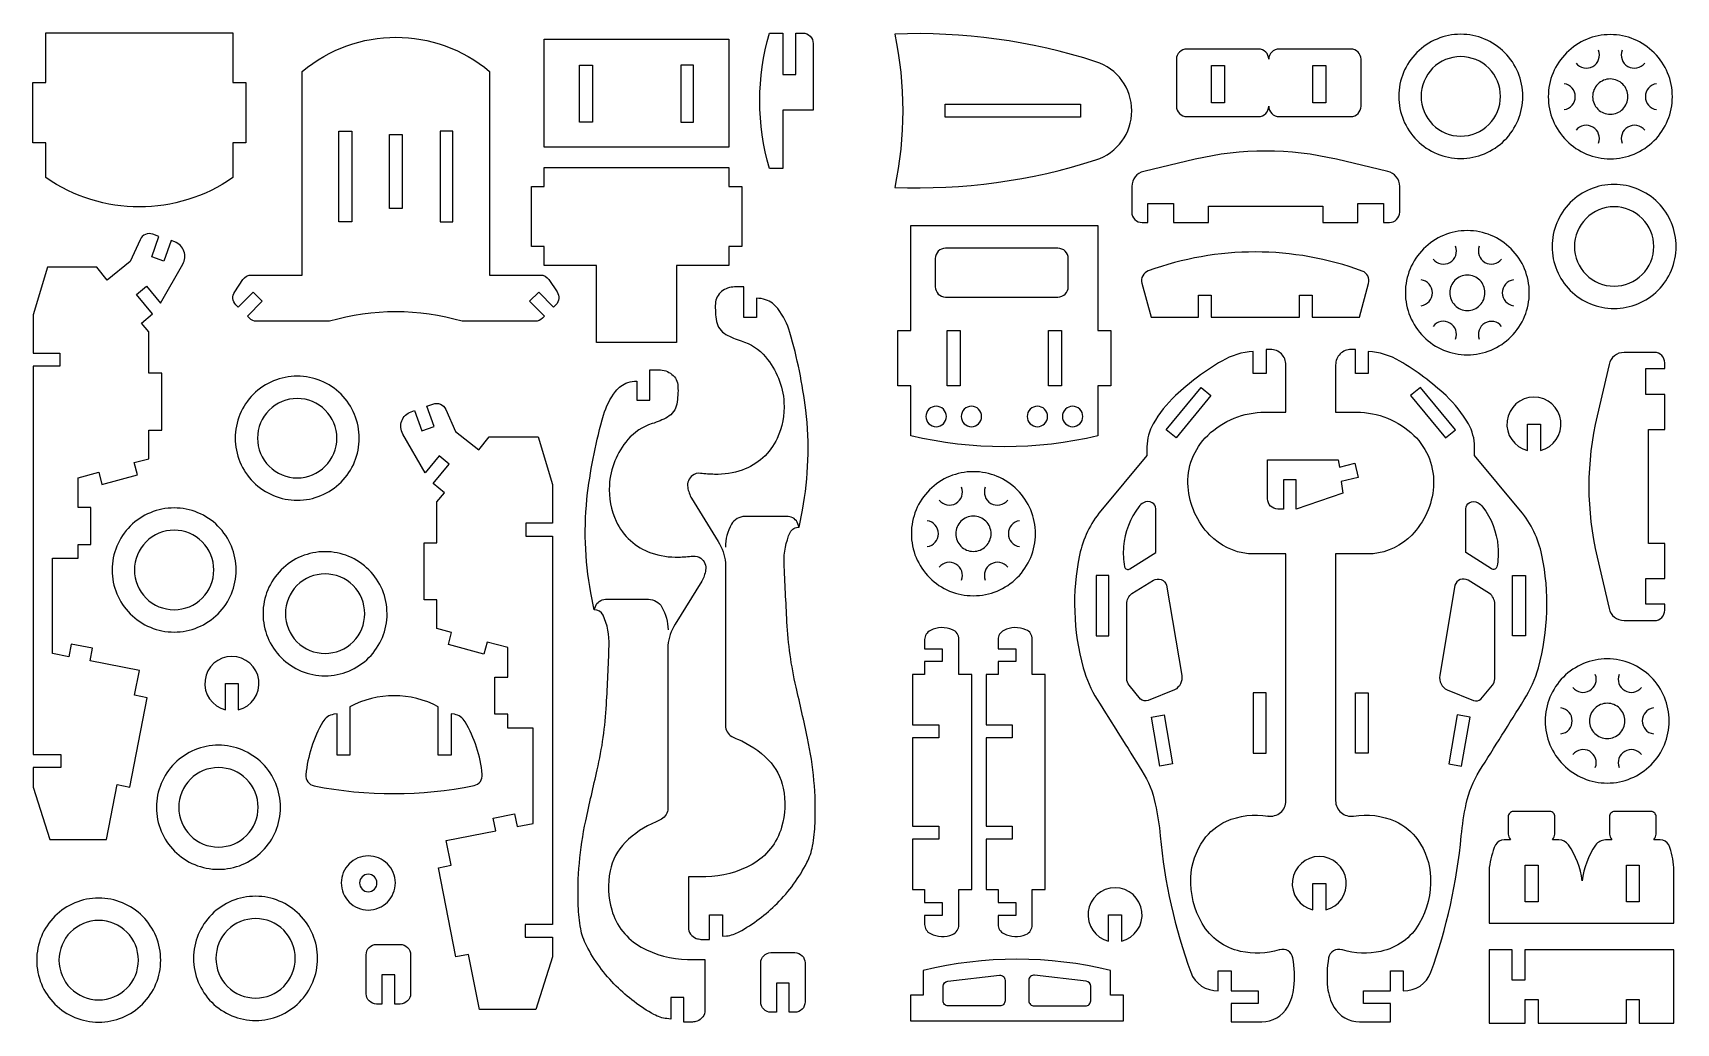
# Model space of a CAD drawing. Extents: x 3304 to 4835, y 988 to 1910.
import ezdxf

# ---------------------------------------------------------------- set-up
doc = ezdxf.new("R2010")
doc.units = 0
doc.header["$MEASUREMENT"] = 0
doc.layers.add('KONTUR', color=20, linetype='CONTINUOUS')

msp = doc.modelspace()

# ---------------------------------------------------------------- linework, layer by layer
at = {"layer": 'KONTUR'}
for points in [[(3490, 1807.9), (3490, 1775.5, -0.314585), (3315.6, 1775.5), (3315.6, 1807.9), (3303.6, 1807.9), (3303.6, 1864), (3315.6, 1864), (3315.6, 1910.1), (3490, 1910.1), (3490, 1864), (3502, 1864), (3502, 1807.9)], [(3554.6, 1874.3, -0.363785), (3729.1, 1874.3), (3729.1, 1684.7), (3776.4, 1684.7, -0.249349), (3784.4, 1680.4), (3792, 1669.1, -0.359015), (3790.9, 1656.9), (3788.8, 1654.8), (3774.9, 1668.7), (3766.4, 1660.2), (3780.3, 1646.3), (3778.4, 1644.5, -0.198912), (3771.6, 1641.6), (3703.5, 1641.6, 0.143549), (3580.1, 1641.6), (3512, 1641.6, -0.198912), (3505.3, 1644.5), (3503.4, 1646.3), (3517.3, 1660.2), (3508.8, 1668.7), (3494.9, 1654.8), (3492.8, 1656.9, -0.359015), (3491.6, 1669.1), (3499.3, 1680.4, -0.249349), (3507.3, 1684.7), (3554.6, 1684.7)], [(4030.6, 1838.3), (4002.4, 1838.3), (4002.4, 1783.9), (3990, 1783.9, -0.144164), (3990, 1909.9), (4002.4, 1909.9), (4002.4, 1871.4), (4014.4, 1871.4), (4014.4, 1909.9), (4021, 1909.9, -0.414214), (4030.6, 1900.3)], [(4294.1, 1883.3, 0.087697), (4106.6, 1909, -0.105277), (4106.6, 1766.3, 0.087697), (4294.1, 1791.9, 0.729031)], [(4634, 1908.8, 0.414214), (4576.2, 1851, 0.414214), (4634, 1793.2, 0.414214), (4691.8, 1851, 0.414214)], [(4773.4, 1908.5, 0.414214), (4715.6, 1850.7, 0.414214), (4773.4, 1792.9, 0.414214), (4831.2, 1850.7, 0.414214)], [(4445.5, 1895.1), (4378.7, 1895.1, 0.414214), (4369.1, 1885.5), (4369.1, 1841.8, 0.414214), (4378.7, 1832.2), (4445.5, 1832.2, 0.414214), (4455.1, 1841.8, 0.414214), (4464.7, 1832.2), (4531.5, 1832.2, 0.414214), (4541.1, 1841.8), (4541.1, 1885.5, 0.414214), (4531.5, 1895.1), (4464.7, 1895.1, 0.414214), (4455.1, 1885.5, 0.414214)], [(4634, 1888, 0.414214), (4597, 1851, 0.414214), (4634, 1814, 0.414214), (4671, 1851, 0.414214)], [(4773.4, 1867.2, 0.414214), (4756.9, 1850.7, 0.414214), (4773.4, 1834.3, 0.414214), (4789.8, 1850.7, 0.414214)], [(4399.1, 1733.6), (4399.1, 1748.7), (4505.4, 1748.7), (4505.4, 1733.6), (4538.1, 1733.6), (4538.1, 1751.3), (4562.1, 1751.3), (4562.1, 1733.6), (4567.5, 1733.6, 0.414214), (4577.1, 1743.2), (4577.1, 1767.2, 0.348142), (4566, 1781.2), (4518.1, 1792.4, 0.115875), (4386.4, 1792.4), (4338.6, 1781.2, 0.348142), (4327.5, 1767.2), (4327.5, 1743.2, 0.414214), (4337.1, 1733.6), (4342.5, 1733.6), (4342.5, 1751.3), (4366.5, 1751.3), (4366.5, 1733.6)], [(4776.9, 1769, 0.414214), (4719.1, 1711.2, 0.414214), (4776.9, 1653.5, 0.414214), (4834.7, 1711.2, 0.414214)], [(4776.9, 1748.2, 0.414214), (4739.9, 1711.2, 0.414214), (4776.9, 1674.3, 0.414214), (4813.9, 1711.2, 0.414214)], [(4121.6, 1581.6), (4109.6, 1581.6), (4109.6, 1632.9), (4121.6, 1632.9), (4121.6, 1730.7), (4296, 1730.7), (4296, 1632.9), (4308, 1632.9), (4308, 1581.6), (4296, 1581.6), (4296, 1535, -0.117382), (4121.6, 1535)], [(3411.6, 1631.7), (3404.7, 1640), (3415.1, 1648.6), (3400.2, 1666.7), (3409.5, 1674.3), (3422.5, 1658.6), (3443.3, 1694.8, 0.468854), (3435.7, 1715.5), (3432.3, 1716.7), (3425.6, 1697.7), (3414.3, 1701.7), (3421, 1720.7), (3415.4, 1722.7, 0.39067), (3403.4, 1717.6), (3394.3, 1697.2), (3372.7, 1680), (3363.1, 1692.1), (3317.3, 1692.1), (3303.9, 1647.7), (3303.9, 1611.8), (3328.7, 1611.8), (3328.7, 1599.8), (3303.9, 1599.8), (3303.9, 1238.2), (3329.5, 1238.2), (3329.5, 1226.2), (3303.9, 1226.2), (3303.9, 1208), (3319.5, 1159), (3372.1, 1159), (3382.1, 1210.3), (3393.9, 1208), (3410.1, 1291.1), (3398.3, 1293.4), (3402.8, 1316.4), (3356.8, 1325.4), (3359.1, 1337.2), (3339.3, 1341.1), (3337, 1329.3), (3322, 1332.3), (3322, 1421), (3345.7, 1421), (3345.7, 1433.9), (3357.7, 1433.9), (3357.7, 1468.4), (3345.7, 1468.4), (3345.7, 1496), (3364.9, 1501.1), (3367.9, 1489.8), (3401, 1498.7), (3398, 1510), (3411.6, 1513.6), (3411.6, 1540.3), (3423.6, 1540.3), (3423.6, 1593.4), (3411.6, 1593.4)], [(4640.2, 1726, 0.414214), (4582.4, 1668.2, 0.414214), (4640.2, 1610.4, 0.414214), (4697.9, 1668.2, 0.414214)], [(4144.4, 1700), (4144.4, 1673.8, 0.414214), (4154, 1664.2), (4258.7, 1664.2, 0.414214), (4268.3, 1673.8), (4268.3, 1700, 0.414214), (4258.7, 1709.6), (4154, 1709.6, 0.414214)], [(4401.5, 1665.9), (4401.5, 1645.3), (4483.7, 1645.3), (4483.7, 1665.9), (4495.7, 1665.9), (4495.7, 1645.3), (4539.8, 1645.3), (4548.2, 1676.9, 0.388162), (4542.3, 1688.4, 0.177336), (4342.9, 1688.5, 0.388469), (4336.9, 1677), (4345.4, 1645.3), (4389.5, 1645.3), (4389.5, 1665.9)], [(4640.2, 1684.6, 0.414214), (4623.7, 1668.2, 0.414214), (4640.2, 1651.7, 0.414214), (4656.6, 1668.2, 0.414214)], [(3977.9, 1663), (3977.9, 1645.2), (3965.9, 1645.2), (3965.9, 1673.6), (3957.4, 1673.6, 0.170585), (3945.2, 1669.3, 0.214725), (3939.5, 1658.2, 0.056561), (3940.6, 1641.5, 0.22603), (3949.3, 1629.4, 0.051077), (3963.5, 1623.4, -0.141384), (3986.3, 1608.4, -0.163721), (4003.4, 1566, -0.124828), (3997, 1532.5, -0.201344), (3964.6, 1503.1, -0.09322), (3938.7, 1499.1, -0.020014), (3925.6, 1500, 0.189668), (3918.1, 1498.1, 0.283702), (3913.7, 1487, 0.082397), (3917.3, 1476.8), (3942.1, 1436.6, -0.113068), (3948.9, 1416.8), (3948.9, 1265.2, 0.267949), (3954.7, 1255.1, 0.035231), (3960, 1252.6, -0.103492), (3988.8, 1233.3, -0.145976), (4002.7, 1206.9, -0.119038), (4001.2, 1170.7, -0.198627), (3973.7, 1136, -0.123892), (3930.5, 1124.5, -0.007636), (3914.4, 1124.5), (3914.4, 1077.4, 0.322139), (3921.7, 1067.1, 0.059966), (3926, 1066.2), (3934.1, 1066.2), (3934.1, 1089), (3946.1, 1089), (3946.1, 1069), (3949.9, 1069.4, 0.098643), (3961.8, 1073.2, 0.069217), (3997, 1099.7, 0.077936), (4024.8, 1137.6, 0.074389), (4030.1, 1153.1, 0.035977), (4032.4, 1174.3, 0.062223), (4025.4, 1253.4, 0.003891), (4014.7, 1301.1, -0.043804), (4006.2, 1361.7, -0.003361), (4003.6, 1416.6, -0.117025), (4009.2, 1445.1, -0.320667), (4017.6, 1449.9), (4020.6, 1465.9, 0.076866), (4023.7, 1558.9, 0.040761), (4008.9, 1631.2, 0.092011), (3997.7, 1653.4, 0.147158), (3986.3, 1661.7, 0.08756)], [(4445.2, 1018.4), (4445.2, 1006.4), (4420, 1006.4), (4420, 989.4), (4448.7, 989.4, 0.267949), (4472.6, 1003.2, 0.10486), (4478.5, 1021.4, 0.070665), (4477.6, 1049, 0.450228), (4465.3, 1056.5, -0.00335), (4464.8, 1056.4, -0.124272), (4428.8, 1055, -0.211895), (4393.1, 1080.9, -0.142289), (4382.5, 1123.7, -0.144595), (4394.5, 1158.8, -0.136954), (4415.6, 1176.1, -0.143834), (4454.5, 1181), (4454.4, 1181, 0.461683), (4471.1, 1195.2), (4471.1, 1425.2), (4436.1, 1425.2, -0.176643), (4400.2, 1442.5, -0.176718), (4379.9, 1487.5, -0.22231), (4398.2, 1535.4, -0.19476), (4451.6, 1557), (4471.1, 1557), (4471.1, 1601, 0.414214), (4456.7, 1615.4), (4452.7, 1615.4), (4452.7, 1592.9), (4440.7, 1592.9), (4440.7, 1613.6, 0.114142), (4411.3, 1604.6, 0.057125), (4368.2, 1572.4, 0.073046), (4347.4, 1546.1, 0.131652), (4341.6, 1524.6), (4341.6, 1516.7), (4298.7, 1465.1, 0.122774), (4278.9, 1424, 0.119155), (4282.2, 1319, 0.073532), (4295.3, 1289.4, -0.000371), (4337, 1223, -0.088308), (4349.4, 1192.4, -0.029161), (4354, 1162.6, 0.064062), (4382.4, 1035.5, 0.327869), (4408, 1018.4), (4408, 1036.8), (4420, 1036.8), (4420, 1018.4)], [(4543.3, 1018.4), (4568.5, 1018.4), (4568.5, 1036.8), (4580.5, 1036.8), (4580.5, 1018.4, 0.327869), (4606.1, 1035.5, 0.064062), (4634.5, 1162.6, -0.029161), (4639.1, 1192.4, -0.088308), (4651.5, 1223, -0.000371), (4693.2, 1289.4, 0.073532), (4706.3, 1319, 0.119155), (4709.6, 1424, 0.122774), (4689.8, 1465.1), (4646.9, 1516.7), (4646.9, 1524.6, 0.131652), (4641.1, 1546.1, 0.073046), (4620.3, 1572.4, 0.057125), (4577.2, 1604.6, 0.114142), (4547.8, 1613.6), (4547.8, 1592.9), (4535.8, 1592.9), (4535.8, 1615.4), (4531.8, 1615.4, 0.414214), (4517.4, 1601), (4517.4, 1557), (4536.9, 1557, -0.19476), (4590.3, 1535.4, -0.22231), (4608.6, 1487.5, -0.176718), (4588.3, 1442.5, -0.176643), (4552.4, 1425.2), (4517.4, 1425.2), (4517.4, 1195.2, 0.461683), (4534.1, 1181), (4534, 1181, -0.143834), (4572.9, 1176.1, -0.136954), (4594, 1158.8, -0.144595), (4605.9, 1123.7, -0.142289), (4595.3, 1080.9, -0.211895), (4559.7, 1055, -0.124272), (4523.7, 1056.4, -0.00335), (4523.2, 1056.5, 0.450228), (4510.9, 1049, 0.070665), (4510, 1021.4, 0.10486), (4515.9, 1003.2, 0.267949), (4539.8, 989.4), (4568.5, 989.4), (4568.5, 1006.4), (4543.3, 1006.4)], [(4824.1, 1434.7), (4809, 1434.7), (4809, 1541), (4824.1, 1541), (4824.1, 1573.6), (4806.4, 1573.6), (4806.4, 1597.6), (4824.1, 1597.6), (4824.1, 1603, 0.414214), (4814.5, 1612.6), (4786.2, 1612.6, 0.348142), (4772.2, 1601.5), (4761, 1553.7, 0.115875), (4761, 1422), (4772.2, 1374.2, 0.348142), (4786.2, 1363), (4814.5, 1363, 0.414214), (4824.1, 1372.6), (4824.1, 1378.1), (4806.4, 1378.1), (4806.4, 1402.1), (4824.1, 1402.1)], [(3866.3, 1586), (3866.3, 1568.2), (3878.3, 1568.2), (3878.3, 1596.5), (3886.7, 1596.5, -0.170585), (3899, 1592.2, -0.214725), (3904.6, 1581.2, -0.056561), (3903.5, 1564.5, -0.22603), (3894.9, 1552.4, -0.051077), (3880.6, 1546.3, 0.141384), (3857.9, 1531.4, 0.163721), (3840.7, 1488.9, 0.124828), (3847.1, 1455.4, 0.201344), (3879.5, 1426, 0.09322), (3905.4, 1422.1, 0.020014), (3918.6, 1423, -0.189668), (3926, 1421, -0.283702), (3930.4, 1410, -0.082397), (3926.9, 1399.7), (3902, 1359.6, 0.113068), (3895.2, 1339.8), (3895.2, 1188.1, -0.267949), (3889.4, 1178.1, -0.035231), (3884.2, 1175.5, 0.103492), (3855.4, 1156.3, 0.145976), (3841.4, 1129.9, 0.119038), (3842.9, 1093.6, 0.198627), (3870.4, 1059, 0.123892), (3913.6, 1047.4, 0.007636), (3929.8, 1047.4), (3929.8, 1000.3, -0.322139), (3922.4, 990.1, -0.059966), (3918.1, 989.2), (3910, 989.2), (3910, 1011.9), (3898, 1011.9), (3898, 992), (3894.2, 992.4, -0.098643), (3882.3, 996.2, -0.069217), (3847.1, 1022.7, -0.077936), (3819.3, 1060.6, -0.074389), (3814, 1076, -0.035977), (3811.7, 1097.3, -0.062223), (3818.7, 1176.4, -0.003891), (3829.4, 1224.1, 0.043804), (3838, 1284.7, 0.003361), (3840.5, 1339.6, 0.117025), (3834.9, 1368.1, 0.320667), (3826.6, 1372.9), (3823.5, 1388.9, -0.076866), (3820.5, 1481.8, -0.040761), (3835.3, 1554.2, -0.092011), (3846.4, 1576.3, -0.147158), (3857.9, 1584.6, -0.08756)], [(3549.9, 1590.5, 0.414214), (3492.1, 1532.8, 0.414214), (3549.9, 1475, 0.414214), (3607.7, 1532.8, 0.414214)], [(3549.9, 1569.7, 0.414214), (3512.9, 1532.8, 0.414214), (3549.9, 1495.8, 0.414214), (3586.9, 1532.8, 0.414214)], [(3680.1, 1473.6), (3687, 1481.9), (3676.6, 1490.5), (3691.5, 1508.6), (3682.2, 1516.2), (3669.2, 1500.5), (3648.3, 1536.6, -0.468854), (3656, 1557.4), (3659.3, 1558.6), (3666.1, 1539.6), (3677.4, 1543.6), (3670.7, 1562.6), (3676.3, 1564.6, -0.39067), (3688.3, 1559.5), (3697.4, 1539.1), (3719, 1521.9), (3728.6, 1533.9), (3774.4, 1533.9), (3787.8, 1489.6), (3787.8, 1453.7), (3763, 1453.7), (3763, 1441.7), (3787.8, 1441.7), (3787.8, 1080.1), (3762.2, 1080.1), (3762.2, 1068.1), (3787.8, 1068.1), (3787.8, 1049.9), (3772.2, 1000.9), (3719.6, 1000.9), (3709.6, 1052.2), (3697.8, 1049.9), (3681.6, 1132.9), (3693.4, 1135.2), (3688.8, 1158.3), (3734.9, 1167.3), (3732.5, 1179.1), (3752.4, 1183), (3754.7, 1171.2), (3769.7, 1174.2), (3769.7, 1262.9), (3746, 1262.9), (3746, 1275.8), (3734, 1275.8), (3734, 1310.2), (3746, 1310.2), (3746, 1337.9), (3726.8, 1343), (3723.8, 1331.7), (3690.7, 1340.6), (3693.7, 1351.9), (3680.1, 1355.5), (3680.1, 1382.2), (3668.1, 1382.2), (3668.1, 1435.3), (3680.1, 1435.3)], [(4145.2, 1562.5, 0.414214), (4135.7, 1553, 0.414214), (4145.2, 1543.5, 0.414214), (4154.7, 1553, 0.414214)], [(4178.1, 1562.5, 0.414214), (4168.6, 1553, 0.414214), (4178.1, 1543.5, 0.414214), (4187.6, 1553, 0.414214)], [(4239.5, 1562.5, 0.414214), (4230, 1553, 0.414214), (4239.5, 1543.5, 0.414214), (4249, 1553, 0.414214)], [(4272.4, 1562.5, 0.414214), (4262.9, 1553, 0.414214), (4272.4, 1543.5, 0.414214), (4281.9, 1553, 0.414214)], [(4708.2, 1545.8), (4708.2, 1521.3, 0.886477), (4702.2, 1571, 0.886477), (4696.2, 1521.3), (4696.2, 1545.8)], [(4179.9, 1501.6, 0.414214), (4122.1, 1443.8, 0.414214), (4179.9, 1386.1, 0.414214), (4237.7, 1443.8, 0.414214)], [(4520.9, 1505.7), (4535.2, 1509.4), (4538.5, 1496.3), (4522.7, 1492.3), (4524.1, 1481.7), (4480.7, 1466.8), (4480.7, 1493.9), (4468.7, 1493.9), (4468.7, 1466.8), (4463.6, 1466.8, -0.414214), (4454, 1476.4), (4454, 1512.6), (4519.9, 1512.6)], [(4325.8, 1411.1), (4349.8, 1426.5), (4349.8, 1467.1, 0.267949), (4346.6, 1472.7, 0.267949), (4338.4, 1472.7, 0.098945), (4334.1, 1468.9, 0.143459), (4319.8, 1431.8, 0.068146), (4320.8, 1413.1, 0.550378)], [(4662.7, 1411.1), (4638.7, 1426.5), (4638.7, 1467.1, -0.267949), (4641.9, 1472.7, -0.267949), (4650.1, 1472.7, -0.098945), (4654.4, 1468.9, -0.143459), (4668.7, 1431.8, -0.068146), (4667.7, 1413.1, -0.550378)], [(3435.2, 1467.8, 0.414214), (3377.4, 1410.1, 0.414214), (3435.2, 1352.3, 0.414214), (3493, 1410.1, 0.414214)], [(4179.9, 1460.3, 0.414214), (4163.5, 1443.8, 0.414214), (4179.9, 1427.4, 0.414214), (4196.4, 1443.8, 0.414214)], [(3435.2, 1447.1, 0.414214), (3398.2, 1410.1, 0.414214), (3435.2, 1373.1, 0.414214), (3472.2, 1410.1, 0.414214)], [(3575.8, 1427.1, 0.414214), (3518, 1369.4, 0.414214), (3575.8, 1311.6, 0.414214), (3633.6, 1369.4, 0.414214)], [(3575.8, 1406.4, 0.414214), (3538.8, 1369.4, 0.414214), (3575.8, 1332.4, 0.414214), (3612.8, 1369.4, 0.414214)], [(4359.9, 1395.9), (4374, 1311.9, -0.324673), (4367.3, 1298.4), (4342.7, 1288.7, -0.284319), (4335.7, 1289.9), (4325, 1302.7, -0.181059), (4322.8, 1308.8), (4322.8, 1378.4, -0.227021), (4327.6, 1388.3), (4347.7, 1400.5, -0.485587)], [(4628.6, 1395.9), (4614.5, 1311.9, 0.324673), (4621.2, 1298.4), (4645.8, 1288.7, 0.284319), (4652.8, 1289.9), (4663.5, 1302.7, 0.181059), (4665.7, 1308.8), (4665.7, 1378.4, 0.227021), (4660.9, 1388.3), (4640.8, 1400.5, 0.485587)], [(4123.3, 1159.5), (4123.3, 1112.5), (4134.5, 1112.5), (4134.5, 1100.5), (4150.9, 1100.5), (4150.9, 1088.5), (4134.5, 1088.5), (4134.5, 1080.1, 0.285454), (4139.8, 1071.5, 0.216294), (4160.5, 1070.8, 0.30313), (4166.4, 1079.7), (4166.4, 1112.5), (4178.3, 1112.5), (4178.3, 1312.8), (4166.4, 1312.8), (4166.4, 1345.6, 0.30313), (4160.5, 1354.5, 0.216294), (4139.8, 1353.8, 0.285454), (4134.5, 1345.2), (4134.5, 1336.8), (4150.9, 1336.8), (4150.9, 1324.8), (4134.5, 1324.8), (4134.5, 1312.8), (4123.3, 1312.8), (4123.3, 1265.8), (4147.7, 1265.8), (4147.7, 1253.8), (4123.3, 1253.8), (4123.3, 1171.5), (4147.7, 1171.5), (4147.7, 1159.5)], [(4191.7, 1159.5), (4191.7, 1112.5), (4202.9, 1112.5), (4202.9, 1100.5), (4219.3, 1100.5), (4219.3, 1088.5), (4202.9, 1088.5), (4202.9, 1080.1, 0.285454), (4208.2, 1071.5, 0.216294), (4228.9, 1070.8, 0.30313), (4234.8, 1079.7), (4234.8, 1112.5), (4246.7, 1112.5), (4246.7, 1312.8), (4234.8, 1312.8), (4234.8, 1345.6, 0.30313), (4228.9, 1354.5, 0.216294), (4208.2, 1353.8, 0.285454), (4202.9, 1345.2), (4202.9, 1336.8), (4219.3, 1336.8), (4219.3, 1324.8), (4202.9, 1324.8), (4202.9, 1312.8), (4191.7, 1312.8), (4191.7, 1265.8), (4216, 1265.8), (4216, 1253.8), (4191.7, 1253.8), (4191.7, 1171.5), (4216, 1171.5), (4216, 1159.5)], [(3495, 1304.4), (3495, 1279.9, 0.886477), (3489, 1329.6, 0.886477), (3483, 1279.9), (3483, 1304.4)], [(4770.5, 1327.3, 0.414214), (4712.7, 1269.5, 0.414214), (4770.5, 1211.7, 0.414214), (4828.2, 1269.5, 0.414214)], [(3714.7, 1209.4, 0.386174), (3722.3, 1219.8, 0.106837), (3706.4, 1268.7, 0.224988), (3696.3, 1275.7), (3693.3, 1276.2), (3693.3, 1237.6), (3681.3, 1237.6), (3681.3, 1282.6, 0.253669), (3599, 1282.6), (3599, 1237.6), (3587, 1237.6), (3587, 1276.2), (3584, 1275.7, 0.224988), (3573.8, 1268.7, 0.107536), (3557.9, 1219.5, 0.386598), (3565.6, 1209.1, 0.098318)], [(4770.5, 1286, 0.414214), (4754, 1269.5, 0.414214), (4770.5, 1253.1, 0.414214), (4786.9, 1269.5, 0.414214)], [(3476.5, 1246.9, 0.414214), (3418.7, 1189.1, 0.414214), (3476.5, 1131.4, 0.414214), (3534.3, 1189.1, 0.414214)], [(3476.5, 1226.1, 0.414214), (3439.5, 1189.1, 0.414214), (3476.5, 1152.1, 0.414214), (3513.5, 1189.1, 0.414214)], [(4679.5, 1160.5), (4680.5, 1158.8), (4674.5, 1158.8, 0.262897), (4666.3, 1154.2, 0.064352), (4660.6, 1133), (4660.6, 1081.2), (4832.6, 1081.2), (4832.6, 1133, 0.06509), (4828, 1154.2, 0.262897), (4819.8, 1158.8), (4813.8, 1158.8), (4814.8, 1160.5, 0.131652), (4816.1, 1165.3), (4816.1, 1180.4, 0.414214), (4811.3, 1185.2), (4777.3, 1185.2, 0.414214), (4772.5, 1180.4), (4772.5, 1165.3, 0.131652), (4773.8, 1160.5), (4774.8, 1158.8), (4768.8, 1158.8, 0.211481), (4759.6, 1154, 0.116433), (4747.1, 1120.7, 0.122228), (4734.4, 1154.2, 0.216402), (4725.5, 1158.8), (4719.5, 1158.8), (4720.5, 1160.5, 0.131652), (4721.8, 1165.3), (4721.8, 1180.4, 0.414214), (4717, 1185.2), (4683, 1185.2, 0.414214), (4678.2, 1180.4), (4678.2, 1165.3, 0.131652)], [(3616.1, 1143.9, 0.414214), (3590.9, 1118.7, 0.414214), (3616.1, 1093.5, 0.414214), (3641.3, 1118.7, 0.414214)], [(4508.2, 1118.1), (4508.2, 1093.6, 0.886477), (4502.2, 1143.3, 0.886477), (4496.2, 1093.6), (4496.2, 1118.1)], [(3616.1, 1126.8, 0.414214), (3608, 1118.7, 0.414214), (3616.1, 1110.5, 0.414214), (3624.2, 1118.7, 0.414214)], [(3364.9, 1104.6, 0.414214), (3307.1, 1046.8, 0.414214), (3364.9, 989.1, 0.414214), (3422.7, 1046.8, 0.414214)], [(3511.1, 1106.3, 0.414214), (3453.3, 1048.5, 0.414214), (3511.1, 990.7, 0.414214), (3568.8, 1048.5, 0.414214)], [(4317.9, 1089), (4317.9, 1064.5, 0.886477), (4311.9, 1114.2, 0.886477), (4305.9, 1064.5), (4305.9, 1089)], [(3364.9, 1083.8, 0.414214), (3327.9, 1046.8, 0.414214), (3364.9, 1009.8, 0.414214), (3401.9, 1046.8, 0.414214)], [(3511.1, 1085.5, 0.414214), (3474.1, 1048.5, 0.414214), (3511.1, 1011.5, 0.414214), (3548.1, 1048.5, 0.414214)], [(3623.7, 1006, -0.414214), (3614.1, 1015.6), (3614.1, 1051.9, -0.414214), (3623.7, 1061.5), (3645.9, 1061.5, -0.414214), (3655.5, 1051.9), (3655.5, 1015.6, -0.414214), (3645.9, 1006), (3640.8, 1006), (3640.8, 1033.1), (3628.8, 1033.1), (3628.8, 1006)], [(3991.3, 998.3, -0.414214), (3981.7, 1007.9), (3981.7, 1044.2, -0.414214), (3991.3, 1053.8), (4013.5, 1053.8, -0.414214), (4023.1, 1044.2), (4023.1, 1007.9, -0.414214), (4013.5, 998.3), (4008.4, 998.3), (4008.4, 1025.4), (3996.4, 1025.4), (3996.4, 998.3)], [(4319.7, 1014.3), (4307.7, 1014.3), (4307.7, 1037.1, 0.121395), (4133.2, 1037.1), (4133.2, 1014.3), (4121.2, 1014.3), (4121.2, 990.3), (4319.7, 990.3)], [(4156.5, 1004.2, -0.414214), (4151.7, 1009), (4151.7, 1022.5, -0.381189), (4156, 1027.3), (4204.1, 1032.8, -0.448027), (4209.4, 1028), (4209.4, 1009, -0.414214), (4204.6, 1004.2)], [(4284.4, 1004.2, 0.414214), (4289.2, 1009), (4289.2, 1022.5, 0.381189), (4285, 1027.3), (4236.9, 1032.8, 0.448027), (4231.6, 1028), (4231.6, 1009, 0.414214), (4236.4, 1004.2)]]:
    msp.add_lwpolyline(points, format="xyb", close=True, dxfattribs=at)
for points in [[(3780.1, 1803.7), (3780.1, 1904.2), (3952.1, 1904.2), (3952.1, 1803.7)], [(3812.9, 1827.1), (3812.9, 1880.2), (3824.9, 1880.2), (3824.9, 1827.1)], [(3919.2, 1827.1), (3919.2, 1880.2), (3907.2, 1880.2), (3907.2, 1827.1)], [(4413.9, 1879.6), (4413.9, 1845.1), (4401.9, 1845.1), (4401.9, 1879.6)], [(4496.2, 1879.6), (4508.2, 1879.6), (4508.2, 1845.1), (4496.2, 1845.1)], [(4279.6, 1831.6), (4153.7, 1831.6), (4153.7, 1843.6), (4279.6, 1843.6)], [(3588.7, 1734.1), (3588.7, 1818.7), (3600.7, 1818.7), (3600.7, 1734.1)], [(3635.8, 1746.7), (3635.8, 1815.5), (3647.8, 1815.5), (3647.8, 1746.7)], [(3695, 1734.1), (3695, 1818.7), (3683, 1818.7), (3683, 1734.1)], [(3780.1, 1711.1), (3768.1, 1711.1), (3768.1, 1767.2), (3780.1, 1767.2), (3780.1, 1784.7), (3952.1, 1784.7), (3952.1, 1767.2), (3964.1, 1767.2), (3964.1, 1711.1), (3952.1, 1711.1), (3952.1, 1693.6), (3903.4, 1693.6), (3903.4, 1622), (3828.8, 1622), (3828.8, 1693.6), (3780.1, 1693.6)], [(4155.6, 1632.9), (4167.6, 1632.9), (4167.6, 1581.6), (4155.6, 1581.6)], [(4249.9, 1632.9), (4261.9, 1632.9), (4261.9, 1581.6), (4249.9, 1581.6)], [(4359.5, 1540.7), (4392, 1580), (4401.3, 1572.4), (4368.8, 1533)], [(4629, 1540.7), (4596.5, 1580), (4587.2, 1572.4), (4619.7, 1533)], [(4306.2, 1404.9), (4294.2, 1404.9), (4294.2, 1348.7), (4306.2, 1348.7)], [(4682.3, 1404.9), (4694.3, 1404.9), (4694.3, 1348.7), (4682.3, 1348.7)], [(4452.7, 1295.6), (4440.7, 1295.6), (4440.7, 1239.4), (4452.7, 1239.4)], [(4535.8, 1295.6), (4547.8, 1295.6), (4547.8, 1239.4), (4535.8, 1239.4)], [(4353.7, 1227.4), (4345.8, 1273.1), (4357.7, 1275.2), (4365.5, 1229.5)], [(4634.8, 1227.4), (4642.7, 1273.1), (4630.8, 1275.2), (4623, 1229.5)], [(4694, 1135.3), (4706, 1135.3), (4706, 1101.1), (4694, 1101.1)], [(4788.3, 1135.3), (4800.3, 1135.3), (4800.3, 1101.1), (4788.3, 1101.1)], [(4706, 988.2), (4788.3, 988.2), (4788.3, 1010.3), (4800.3, 1010.3), (4800.3, 988.2), (4832.6, 988.2), (4832.6, 1056.5), (4693.8, 1056.5), (4693.8, 1028.1), (4681.8, 1028.1), (4681.8, 1056.5), (4660.6, 1056.5), (4660.6, 988.2), (4694, 988.2), (4694, 1010.3), (4706, 1010.3)]]:
    msp.add_lwpolyline(points, close=True, dxfattribs=at)
for points in [[(4741.4, 1882, 0.868645), (4762.3, 1894)], [(4784.5, 1894, 0.868645), (4805.4, 1882)], [(4730.3, 1838.7, 0.868645), (4730.3, 1862.8)], [(4816.5, 1862.8, 0.868645), (4816.5, 1838.7)], [(4762.3, 1807.4, 0.868645), (4741.4, 1819.4)], [(4805.4, 1819.4, 0.868645), (4784.5, 1807.4)], [(4608.2, 1699.5, 0.868645), (4629.1, 1711.5)], [(4651.3, 1711.5, 0.868645), (4672.1, 1699.5)], [(4597.1, 1656.1, 0.868645), (4597.1, 1680.2)], [(4683.2, 1680.2, 0.868645), (4683.2, 1656.1)], [(4629.1, 1624.9, 0.868645), (4608.2, 1636.9)], [(4672.1, 1636.9, 0.868645), (4651.3, 1624.9)], [(4148, 1475.1, 0.868645), (4168.8, 1487.2)], [(4191, 1487.2, 0.868645), (4211.9, 1475.1)], [(4017.6, 1449.9), (4016.4, 1453.1, 0.300987), (4007.2, 1459.9), (3967, 1459.9, 0.267949), (3954.5, 1452.6, 0.131652), (3948.8, 1431.3)], [(4136.9, 1431.8, 0.868645), (4136.9, 1455.9)], [(4223, 1455.9, 0.868645), (4223, 1431.8)], [(4168.8, 1400.5, 0.868645), (4148, 1412.6)], [(4211.9, 1412.6, 0.868645), (4191, 1400.5)], [(3826.6, 1372.9), (3827.7, 1376.1, -0.300987), (3837, 1382.8), (3877.1, 1382.8, -0.267949), (3889.6, 1375.6, -0.131652), (3895.4, 1354.2)], [(4738.5, 1300.8, 0.868645), (4759.4, 1312.8)], [(4781.6, 1312.8, 0.868645), (4802.4, 1300.8)], [(4727.4, 1257.5, 0.868645), (4727.4, 1281.6)], [(4813.5, 1281.6, 0.868645), (4813.5, 1257.5)], [(4759.4, 1226.2, 0.868645), (4738.5, 1238.2)], [(4802.4, 1238.2, 0.868645), (4781.6, 1226.2)]]:
    msp.add_lwpolyline(points, format="xyb", dxfattribs=at)

doc.saveas('drawing.dxf')
